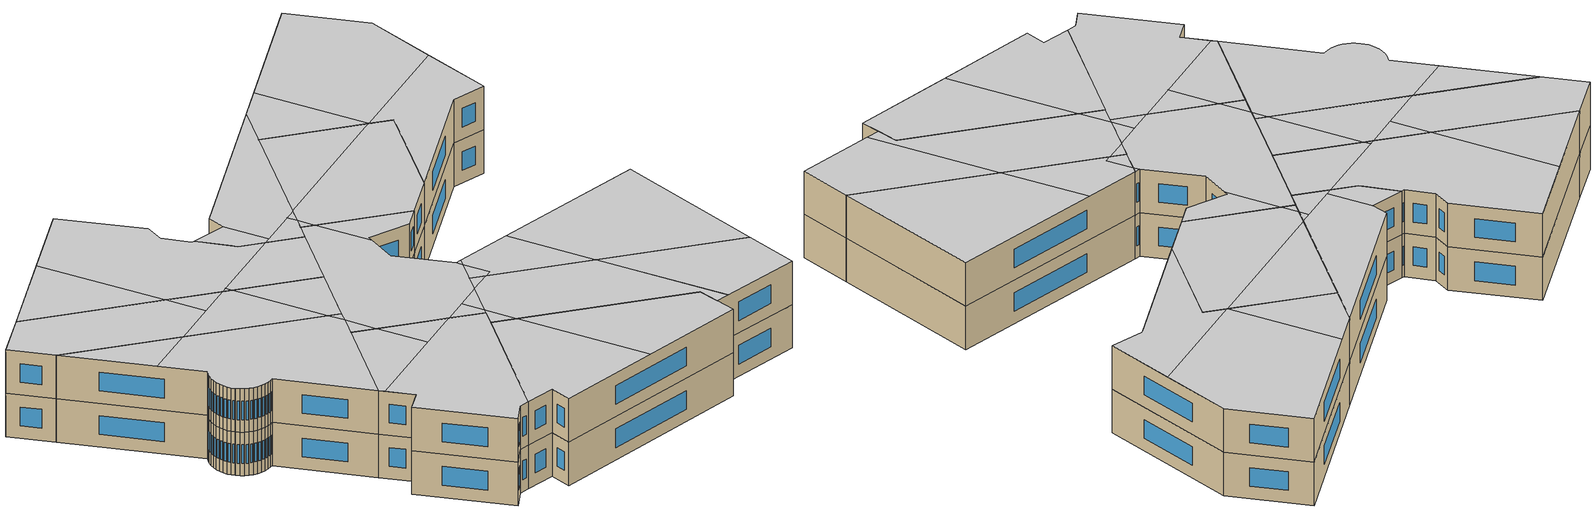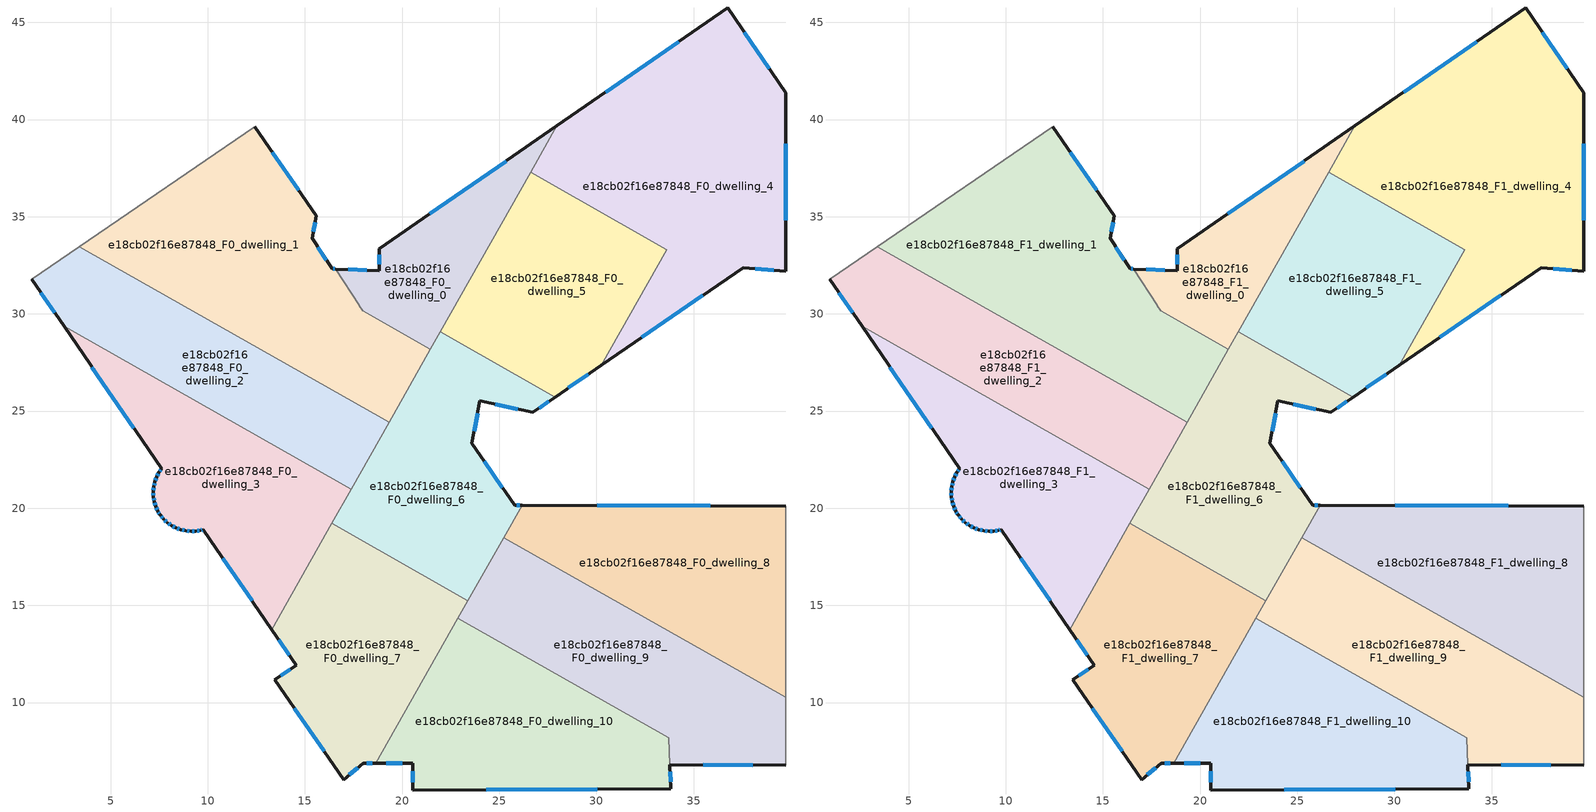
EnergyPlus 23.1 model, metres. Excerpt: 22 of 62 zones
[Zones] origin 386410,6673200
e18cb02f16e87848_F0_dwelling_0
 floor ground (EU_floor_Construction): 27.97,39.67 21.46,28.18 17.98,30.15 17.81,30.42 16.59,32.31 18.84,32.23 18.82,33.36 z0
 wall outside (EU_wall_Construction): 27.97,39.67 18.82,33.36 18.84,32.23 16.59,32.31 z0:3
 wall to e18cb02f16e87848_F0_dwelling_1 (EU_wall_Construction): 16.59,32.31 17.8,30.43 / 17.81,30.42 17.98,30.15 21.46,28.18 z0:3
 wall to e18cb02f16e87848_F0_dwelling_5 (EU_wall_Construction): 21.96,29.07 26.61,37.28 z0:3
 wall to e18cb02f16e87848_F0_dwelling_4 (EU_wall_Construction): 26.61,37.28 27.97,39.67 z0:3
 wall to e18cb02f16e87848_F0_dwelling_6 (EU_wall_Construction): 21.46,28.18 21.96,29.07 z0:3
 window (EU_Window_Construction): 25.35,37.87 21.44,35.16 / 18.2,32.25 17.23,32.29 / 18.83,33.03 18.83,32.55 z0.86:2.14
e18cb02f16e87848_F0_dwelling_1
 floor ground (EU_floor_Construction): 15.59,35.05 15.38,33.88 16.4,32.32 16.59,32.31 17.8,30.43 17.98,30.15 21.46,28.18 19.34,24.43 3.4,33.46 12.43,39.64 z0
 wall outside (EU_wall_Construction): 16.59,32.31 16.4,32.32 15.38,33.88 15.59,35.05 12.43,39.64 z0:3
 wall to e18cb02f16e87848_F0_dwelling_2 (EU_wall_Construction): 3.4,33.46 19.34,24.43 z0:3
 wall adiabatic (EU_wall_Construction): 12.43,39.64 3.4,33.46 z0:3
 wall to e18cb02f16e87848_F0_dwelling_6 (EU_wall_Construction): 19.34,24.43 21.46,28.18 z0:3
 window (EU_Window_Construction): 14.68,36.36 13.33,38.33 / 15.44,34.22 15.53,34.71 / 16.11,32.76 15.67,33.44 / 16.53,32.31 16.45,32.31 z0.86:2.14
e18cb02f16e87848_F0_dwelling_10
 floor ground (EU_floor_Construction): 33.72,8.18 33.84,5.56 20.55,5.5 20.56,6.87 18.65,6.88 22.87,14.33 z0
 wall outside (EU_wall_Construction): 18.65,6.88 20.56,6.87 20.55,5.5 33.84,5.56 33.78,6.8 z0:3
 wall to e18cb02f16e87848_F0_dwelling_7 (EU_wall_Construction): 22.87,14.33 18.65,6.88 z0:3
 wall to e18cb02f16e87848_F0_dwelling_9 (EU_wall_Construction): 33.72,8.18 22.87,14.33 / 33.78,6.8 33.73,8.18 z0:3
 window (EU_Window_Construction): 24.34,5.52 30.04,5.55 / 20.56,6.48 20.55,5.89 / 19.2,6.87 20.02,6.87 / 33.82,5.92 33.8,6.45 z0.86:2.14
e18cb02f16e87848_F0_dwelling_2
 floor ground (EU_floor_Construction): 19.34,24.43 17.38,20.98 2.61,29.35 0.94,31.78 3.4,33.46 z0
 wall outside (EU_wall_Construction): 0.94,31.78 2.61,29.35 z0:3
 wall to e18cb02f16e87848_F0_dwelling_3 (EU_wall_Construction): 2.61,29.35 17.38,20.98 z0:3
 wall adiabatic (EU_wall_Construction): 3.4,33.46 0.94,31.78 z0:3
 wall to e18cb02f16e87848_F0_dwelling_6 (EU_wall_Construction): 17.38,20.98 19.34,24.43 z0:3
 window (EU_Window_Construction): 1.42,31.09 2.13,30.05 z0.86:2.14
e18cb02f16e87848_F0_dwelling_3
 floor ground (EU_floor_Construction): 17.38,20.98 13.29,13.76 9.77,18.9 9.64,18.87 9.38,18.82 9.12,18.81 8.86,18.84 8.61,18.9 8.37,18.99 8.14,19.11 7.93,19.26 7.74,19.44 7.57,19.64 7.54,19.67 7.43,19.86 7.33,20.09 7.25,20.34 7.21,20.6 7.2,20.86 7.22,21.12 7.28,21.37 7.37,21.61 7.49,21.84 7.62,22.03 2.61,29.35 z0
 wall outside (EU_wall_Construction): 2.61,29.35 7.62,22.03 7.49,21.84 7.37,21.61 7.28,21.37 7.22,21.12 7.2,20.86 7.21,20.6 7.25,20.34 7.33,20.09 7.43,19.86 7.54,19.67 7.57,19.64 7.74,19.44 7.93,19.26 8.14,19.11 8.37,18.99 8.61,18.9 8.86,18.84 9.12,18.81 9.38,18.82 9.64,18.87 9.77,18.9 13.29,13.76 z0:3
 wall to e18cb02f16e87848_F0_dwelling_7 (EU_wall_Construction): 13.29,13.76 16.38,19.22 z0:3
 wall to e18cb02f16e87848_F0_dwelling_6 (EU_wall_Construction): 16.38,19.22 17.38,20.98 z0:3
 window (EU_Window_Construction): 8.44,18.96 8.54,18.92 / 8.2,19.07 8.3,19.02 / 7.99,19.22 8.08,19.15 / 7.79,19.39 7.87,19.31 / 7.62,19.58 7.69,19.49 / 7.47,19.8 7.51,19.73 / 7.36,20.03 7.4,19.92 / 7.27,20.27 7.3,20.16 / 7.22,20.52 7.24,20.42 / 7.2,20.78 7.2,20.67 / 7.22,21.04 7.21,20.93 / 7.26,21.3 7.24,21.19 / 7.35,21.54 7.31,21.44 / 7.46,21.78 7.41,21.68 / 7.59,21.98 7.53,21.9 / 4.04,27.26 6.19,24.12 / 10.78,17.43 12.29,15.23 / 9.68,18.88 9.73,18.89 / 9.46,18.83 9.56,18.85 / 9.2,18.82 9.31,18.82 / 8.94,18.83 9.05,18.82 / 8.68,18.88 8.79,18.85 z0.86:2.14
e18cb02f16e87848_F0_dwelling_4
 floor ground (EU_floor_Construction): 36.76,45.74 39.75,41.37 39.75,32.18 37.55,32.39 30.26,27.36 33.62,33.31 26.61,37.28 27.97,39.67 z0
 wall outside (EU_wall_Construction): 30.26,27.36 37.55,32.39 39.75,32.18 39.75,41.37 36.76,45.74 27.97,39.67 z0:3
 wall to e18cb02f16e87848_F0_dwelling_5 (EU_wall_Construction): 26.61,37.28 33.62,33.31 30.26,27.36 z0:3
 window (EU_Window_Construction): 39.75,34.81 39.75,38.74 / 38.18,32.33 39.12,32.24 / 32.34,28.8 35.47,30.95 / 34.25,44.01 30.48,41.4 / 38.9,42.62 37.62,44.49 z0.86:2.14
e18cb02f16e87848_F0_dwelling_5
 floor ground (EU_floor_Construction): 33.62,33.31 30.26,27.36 27.88,25.72 21.96,29.07 26.61,37.28 z0
 wall outside (EU_wall_Construction): 27.88,25.72 30.26,27.36 z0:3
 wall to e18cb02f16e87848_F0_dwelling_6 (EU_wall_Construction): 21.96,29.07 27.88,25.72 z0:3
 window (EU_Window_Construction): 28.56,26.19 29.58,26.89 z0.86:2.14
e18cb02f16e87848_F0_dwelling_6
 floor ground (EU_floor_Construction): 27.88,25.72 26.72,24.93 24.01,25.52 23.59,23.34 25.8,20.16 26.17,20.16 23.39,15.25 16.38,19.22 21.96,29.07 z0
 wall outside (EU_wall_Construction): 26.17,20.16 25.8,20.16 23.59,23.34 24.01,25.52 26.72,24.93 27.88,25.72 z0:3
 wall to e18cb02f16e87848_F0_dwelling_7 (EU_wall_Construction): 16.38,19.22 23.39,15.25 z0:3
 wall to e18cb02f16e87848_F0_dwelling_9 (EU_wall_Construction): 23.39,15.25 25.23,18.49 z0:3
 wall to e18cb02f16e87848_F0_dwelling_8 (EU_wall_Construction): 25.23,18.49 26.17,20.16 z0:3
 window (EU_Window_Construction): 25.17,21.07 24.22,22.43 / 26.07,20.16 25.91,20.16 / 27.05,25.16 27.55,25.5 / 24.79,25.35 25.95,25.1 / 23.71,23.96 23.89,24.9 z0.86:2.14
e18cb02f16e87848_F0_dwelling_7
 floor ground (EU_floor_Construction): 23.39,15.25 18.65,6.88 18.01,6.88 17.01,6.03 13.45,11.17 14.56,11.91 13.29,13.76 16.38,19.22 z0
 wall outside (EU_wall_Construction): 13.29,13.76 14.56,11.91 13.45,11.17 17.01,6.03 18.01,6.88 18.65,6.88 z0:3
 wall to e18cb02f16e87848_F0_dwelling_9 (EU_wall_Construction): 22.87,14.33 23.39,15.25 z0:3
 window (EU_Window_Construction): 14.47,9.7 15.99,7.5 / 14.24,11.7 13.76,11.38 / 13.65,13.23 14.2,12.44 / 18.19,6.88 18.47,6.88 / 17.29,6.27 17.72,6.64 z0.86:2.14
e18cb02f16e87848_F0_dwelling_8
 floor ground (EU_floor_Construction): 39.75,20.1 39.75,10.27 25.23,18.49 26.17,20.16 z0
 wall outside (EU_wall_Construction): 39.75,20.1 26.17,20.16 z0:3
 wall adiabatic (EU_wall_Construction): 39.75,10.27 39.75,20.1 z0:3
 wall to e18cb02f16e87848_F0_dwelling_9 (EU_wall_Construction): 25.23,18.49 39.75,10.27 z0:3
 window (EU_Window_Construction): 35.87,20.12 30.05,20.14 z0.86:2.14
e18cb02f16e87848_F0_dwelling_9
 floor ground (EU_floor_Construction): 39.75,10.27 39.75,6.77 33.78,6.8 33.73,8.18 22.87,14.33 25.23,18.49 z0
 wall outside (EU_wall_Construction): 33.78,6.8 39.75,6.77 z0:3
 wall adiabatic (EU_wall_Construction): 39.75,6.77 39.75,10.27 z0:3
 window (EU_Window_Construction): 35.49,6.79 38.05,6.78 z0.86:2.14
e18cb02f16e87848_F1_dwelling_0
 floor to e18cb02f16e87848_F0_dwelling_0 (EU_floor_Construction): 27.97,39.67 21.46,28.18 17.98,30.15 17.81,30.42 16.59,32.31 18.84,32.23 18.82,33.36 z3
 wall outside (EU_wall_Construction): 27.97,39.67 18.82,33.36 18.84,32.23 16.59,32.31 z3:6
 wall to e18cb02f16e87848_F1_dwelling_1 (EU_wall_Construction): 16.59,32.31 17.8,30.43 / 17.81,30.42 17.98,30.15 21.46,28.18 z3:6
 wall to e18cb02f16e87848_F1_dwelling_5 (EU_wall_Construction): 21.96,29.07 26.61,37.28 z3:6
 wall to e18cb02f16e87848_F1_dwelling_4 (EU_wall_Construction): 26.61,37.28 27.97,39.67 z3:6
 wall to e18cb02f16e87848_F1_dwelling_6 (EU_wall_Construction): 21.46,28.18 21.96,29.07 z3:6
 window (EU_Window_Construction): 25.35,37.87 21.44,35.16 / 18.2,32.25 17.23,32.29 / 18.83,33.03 18.83,32.55 z3.86:5.14
 ceiling to e18cb02f16e87848_F2_dwelling_1 (EU_floor_Construction): 22.83,30.59 27.97,39.67 18.82,33.36 18.84,32.23 19.83,29.5 z6
 ceiling to e18cb02f16e87848_F2_dwelling_2 (EU_floor_Construction): 19.83,29.5 18.84,32.23 16.59,32.31 17.8,30.43 17.98,30.15 19.4,29.35 z6
 ceiling to e18cb02f16e87848_F2_dwelling_4 (EU_floor_Construction): 22.33,29.71 22.83,30.59 22.1,30.33 z6
 ceiling adiabatic (EU_roof_Construction): 21.46,28.18 22.33,29.71 22.1,30.33 19.4,29.35 z6
e18cb02f16e87848_F1_dwelling_1
 floor to e18cb02f16e87848_F0_dwelling_1 (EU_floor_Construction): 15.59,35.05 15.38,33.88 16.4,32.32 16.59,32.31 17.98,30.15 21.46,28.18 19.34,24.43 3.4,33.46 12.43,39.64 z3
 wall outside (EU_wall_Construction): 16.59,32.31 16.4,32.32 15.38,33.88 15.59,35.05 12.43,39.64 z3:6
 wall to e18cb02f16e87848_F1_dwelling_2 (EU_wall_Construction): 3.4,33.46 19.34,24.43 z3:6
 wall adiabatic (EU_wall_Construction): 12.43,39.64 3.4,33.46 z3:6
 wall to e18cb02f16e87848_F1_dwelling_6 (EU_wall_Construction): 19.34,24.43 21.46,28.18 z3:6
 window (EU_Window_Construction): 14.68,36.36 13.33,38.33 / 15.44,34.22 15.53,34.71 / 16.11,32.76 15.67,33.44 / 16.53,32.31 16.45,32.31 z3.86:5.14
 ceiling to e18cb02f16e87848_F2_dwelling_2 (EU_floor_Construction): 19.4,29.35 17.98,30.15 16.59,32.31 16.4,32.32 15.38,33.88 15.59,35.05 12.43,39.64 8.31,36.82 11.12,29.09 14.08,27.41 z6
 ceiling to e18cb02f16e87848_F2_dwelling_5 (EU_floor_Construction): 19.34,24.43 21.46,28.18 19.4,29.35 14.44,27.54 14.59,27.12 z6
 ceiling to e18cb02f16e87848_F2_dwelling_3 (EU_floor_Construction): 11.12,29.09 8.31,36.82 3.4,33.46 z6
 ceiling to e18cb02f16e87848_F2_dwelling_6 (EU_floor_Construction): 14.59,27.12 14.44,27.54 14.08,27.41 z6
e18cb02f16e87848_F1_dwelling_10
 floor to e18cb02f16e87848_F0_dwelling_10 (EU_floor_Construction): 33.73,8.18 33.84,5.56 20.55,5.5 20.56,6.87 18.65,6.88 22.87,14.33 z3
 wall outside (EU_wall_Construction): 18.65,6.88 20.56,6.87 20.55,5.5 33.84,5.56 33.78,6.8 z3:6
 wall to e18cb02f16e87848_F1_dwelling_7 (EU_wall_Construction): 22.87,14.33 18.65,6.88 z3:6
 wall to e18cb02f16e87848_F1_dwelling_9 (EU_wall_Construction): 33.72,8.18 22.87,14.33 / 33.78,6.8 33.73,8.18 z3:6
 window (EU_Window_Construction): 24.34,5.52 30.04,5.55 / 20.56,6.48 20.55,5.89 / 19.2,6.87 20.02,6.87 / 33.82,5.92 33.8,6.45 z3.86:5.14
 ceiling to e18cb02f16e87848_F2_dwelling_9 (EU_floor_Construction): 27.17,5.53 24.26,13.54 22.87,14.33 18.65,6.88 20.56,6.87 20.55,5.5 z6
 ceiling to e18cb02f16e87848_F2_dwelling_8 (EU_floor_Construction): 33.84,5.56 33.73,8.18 24.26,13.54 27.17,5.53 z6
e18cb02f16e87848_F1_dwelling_2
 floor to e18cb02f16e87848_F0_dwelling_2 (EU_floor_Construction): 19.34,24.43 17.38,20.98 2.61,29.35 0.94,31.78 3.4,33.46 z3
 wall outside (EU_wall_Construction): 0.94,31.78 2.61,29.35 z3:6
 wall to e18cb02f16e87848_F1_dwelling_3 (EU_wall_Construction): 2.61,29.35 17.38,20.98 z3:6
 wall adiabatic (EU_wall_Construction): 3.4,33.46 0.94,31.78 z3:6
 wall to e18cb02f16e87848_F1_dwelling_6 (EU_wall_Construction): 17.38,20.98 19.34,24.43 z3:6
 window (EU_Window_Construction): 1.42,31.09 2.13,30.05 z3.86:5.14
 ceiling to e18cb02f16e87848_F2_dwelling_3 (EU_floor_Construction): 12,26.66 11.12,29.09 3.4,33.46 0.94,31.78 2.61,29.35 9.18,25.63 z6
 ceiling to e18cb02f16e87848_F2_dwelling_2 (EU_floor_Construction): 14.08,27.41 11.12,29.09 12,26.66 z6
 ceiling to e18cb02f16e87848_F2_dwelling_6 (EU_floor_Construction): 16.68,21.38 14.59,27.12 14.08,27.41 9.18,25.63 z6
 ceiling to e18cb02f16e87848_F2_dwelling_5 (EU_floor_Construction): 17.38,20.98 19.34,24.43 14.59,27.12 16.68,21.38 z6
e18cb02f16e87848_F1_dwelling_3
 floor to e18cb02f16e87848_F0_dwelling_3 (EU_floor_Construction): 17.38,20.98 13.29,13.76 9.77,18.9 9.64,18.87 9.38,18.82 9.12,18.81 8.86,18.84 8.61,18.9 8.37,18.99 8.14,19.11 7.93,19.26 7.74,19.44 7.57,19.64 7.54,19.67 7.43,19.86 7.33,20.09 7.25,20.34 7.21,20.6 7.2,20.86 7.22,21.12 7.28,21.37 7.37,21.61 7.49,21.84 7.62,22.03 2.61,29.35 z3
 wall outside (EU_wall_Construction): 2.61,29.35 7.62,22.03 7.49,21.84 7.37,21.61 7.28,21.37 7.22,21.12 7.2,20.86 7.21,20.6 7.25,20.34 7.33,20.09 7.43,19.86 7.54,19.67 7.57,19.64 7.74,19.44 7.93,19.26 8.14,19.11 8.37,18.99 8.61,18.9 8.86,18.84 9.12,18.81 9.38,18.82 9.64,18.87 9.77,18.9 13.29,13.76 z3:6
 wall to e18cb02f16e87848_F1_dwelling_7 (EU_wall_Construction): 13.29,13.76 16.38,19.22 z3:6
 wall to e18cb02f16e87848_F1_dwelling_6 (EU_wall_Construction): 16.38,19.22 17.38,20.98 z3:6
 window (EU_Window_Construction): 8.44,18.96 8.54,18.92 / 8.2,19.07 8.3,19.02 / 7.99,19.22 8.08,19.15 / 7.79,19.39 7.87,19.31 / 7.62,19.58 7.69,19.49 / 7.47,19.8 7.51,19.73 / 7.36,20.03 7.4,19.92 / 7.27,20.27 7.3,20.16 / 7.22,20.52 7.24,20.42 / 7.2,20.78 7.2,20.67 / 7.22,21.04 7.21,20.93 / 7.26,21.3 7.24,21.19 / 7.35,21.54 7.31,21.44 / 7.46,21.78 7.41,21.68 / 7.59,21.98 7.53,21.9 / 4.04,27.26 6.19,24.12 / 10.78,17.43 12.29,15.23 / 9.68,18.88 9.73,18.89 / 9.46,18.83 9.56,18.85 / 9.2,18.82 9.31,18.82 / 8.94,18.83 9.05,18.82 / 8.68,18.88 8.79,18.85 z3.86:5.14
 ceiling to e18cb02f16e87848_F2_dwelling_6 (EU_floor_Construction): 13.29,13.76 17.04,20.38 16.68,21.38 9.18,25.63 5.96,24.46 7.62,22.03 7.49,21.84 7.37,21.61 7.28,21.37 7.22,21.12 7.2,20.86 7.21,20.6 7.25,20.34 7.33,20.09 7.43,19.86 7.54,19.67 7.57,19.64 7.74,19.44 7.93,19.26 8.14,19.11 8.37,18.99 8.61,18.9 8.86,18.84 9.12,18.81 9.38,18.82 9.64,18.87 9.77,18.9 z6
 ceiling to e18cb02f16e87848_F2_dwelling_3 (EU_floor_Construction): 9.18,25.63 2.61,29.35 5.96,24.46 z6
 ceiling adiabatic (EU_roof_Construction): 17.04,20.38 17.38,20.98 16.68,21.38 z6
e18cb02f16e87848_F1_dwelling_4
 floor to e18cb02f16e87848_F0_dwelling_4 (EU_floor_Construction): 36.76,45.74 39.75,41.37 39.75,32.18 37.55,32.39 30.26,27.36 33.62,33.31 26.61,37.28 27.97,39.67 z3
 wall outside (EU_wall_Construction): 30.26,27.36 37.55,32.39 39.75,32.18 39.75,41.37 36.76,45.74 27.97,39.67 z3:6
 wall to e18cb02f16e87848_F1_dwelling_5 (EU_wall_Construction): 26.61,37.28 33.62,33.31 30.26,27.36 z3:6
 window (EU_Window_Construction): 39.75,34.81 39.75,38.74 / 38.18,32.33 39.12,32.24 / 32.34,28.8 35.47,30.95 / 34.25,44.01 30.48,41.4 / 38.9,42.62 37.62,44.49 z3.86:5.14
 ceiling to e18cb02f16e87848_F2_dwelling_0 (EU_floor_Construction): 39.75,36.74 39.75,41.37 36.76,45.74 29.82,40.94 32.33,34.04 z6
 ceiling to e18cb02f16e87848_F2_dwelling_4 (EU_floor_Construction): 39.75,32.18 39.75,36.74 32.33,34.04 33.62,33.31 30.26,27.36 37.55,32.39 z6
 ceiling to e18cb02f16e87848_F2_dwelling_1 (EU_floor_Construction): 32.32,34.05 29.82,40.94 27.97,39.67 26.61,37.28 z6
e18cb02f16e87848_F1_dwelling_5
 floor to e18cb02f16e87848_F0_dwelling_5 (EU_floor_Construction): 33.62,33.31 30.26,27.36 27.88,25.72 21.96,29.07 26.61,37.28 z3
 wall outside (EU_wall_Construction): 27.88,25.72 30.26,27.36 z3:6
 wall to e18cb02f16e87848_F1_dwelling_6 (EU_wall_Construction): 21.96,29.07 27.88,25.72 z3:6
 window (EU_Window_Construction): 28.56,26.19 29.58,26.89 z3.86:5.14
 ceiling to e18cb02f16e87848_F2_dwelling_4 (EU_floor_Construction): 30.26,27.36 33.62,33.31 32.33,34.04 22.83,30.59 22.33,29.71 22.71,28.64 27.88,25.72 z6
 ceiling to e18cb02f16e87848_F2_dwelling_1 (EU_floor_Construction): 32.32,34.05 26.61,37.28 22.83,30.59 z6
 ceiling to e18cb02f16e87848_F2_dwelling_5 (EU_floor_Construction): 22.71,28.64 22.33,29.71 21.96,29.07 z6
e18cb02f16e87848_F1_dwelling_6
 floor to e18cb02f16e87848_F0_dwelling_6 (EU_floor_Construction): 27.88,25.72 26.72,24.93 24.01,25.52 23.59,23.34 25.8,20.16 26.17,20.16 23.39,15.25 16.38,19.22 21.96,29.07 z3
 wall outside (EU_wall_Construction): 26.17,20.16 25.8,20.16 23.59,23.34 24.01,25.52 26.72,24.93 27.88,25.72 z3:6
 wall to e18cb02f16e87848_F1_dwelling_7 (EU_wall_Construction): 16.38,19.22 23.39,15.25 z3:6
 wall to e18cb02f16e87848_F1_dwelling_9 (EU_wall_Construction): 23.39,15.25 25.23,18.49 z3:6
 wall to e18cb02f16e87848_F1_dwelling_8 (EU_wall_Construction): 25.23,18.49 26.17,20.16 z3:6
 window (EU_Window_Construction): 25.17,21.07 24.22,22.43 / 26.07,20.16 25.91,20.16 / 27.05,25.16 27.55,25.5 / 24.79,25.35 25.95,25.1 / 23.71,23.96 23.89,24.9 z3.86:5.14
 ceiling to e18cb02f16e87848_F2_dwelling_5 (EU_floor_Construction): 24.65,17.47 25.95,19.75 25.8,20.16 23.59,23.34 23.95,25.23 22.71,28.64 21.96,29.07 17.04,20.38 17.75,18.44 21.49,16.32 z6
 ceiling to e18cb02f16e87848_F2_dwelling_6 (EU_floor_Construction): 17.75,18.44 17.04,20.38 16.38,19.22 z6
 ceiling to e18cb02f16e87848_F2_dwelling_4 (EU_floor_Construction): 27.88,25.72 22.71,28.64 23.95,25.23 24.01,25.52 26.72,24.93 z6
 ceiling to e18cb02f16e87848_F2_dwelling_8 (EU_floor_Construction): 23.54,15.51 24.65,17.47 23.04,16.88 z6; 25.95,19.75 26.17,20.16 25.8,20.16 z6
 ceiling to e18cb02f16e87848_F2_dwelling_9 (EU_floor_Construction): 23.39,15.25 23.54,15.51 23.04,16.88 21.49,16.32 z6
e18cb02f16e87848_F1_dwelling_7
 floor to e18cb02f16e87848_F0_dwelling_7 (EU_floor_Construction): 23.39,15.25 18.65,6.88 18.01,6.88 17.01,6.03 13.45,11.17 14.56,11.91 13.29,13.76 16.38,19.22 z3
 wall outside (EU_wall_Construction): 13.29,13.76 14.56,11.91 13.45,11.17 17.01,6.03 18.01,6.88 18.65,6.88 z3:6
 wall to e18cb02f16e87848_F1_dwelling_9 (EU_wall_Construction): 22.87,14.33 23.39,15.25 z3:6
 window (EU_Window_Construction): 14.47,9.7 15.99,7.5 / 14.24,11.7 13.76,11.38 / 13.65,13.23 14.2,12.44 / 18.19,6.88 18.47,6.88 / 17.29,6.27 17.72,6.64 z3.86:5.14
 ceiling to e18cb02f16e87848_F2_dwelling_9 (EU_floor_Construction): 18.65,6.88 23.39,15.25 21.49,16.32 13.52,13.42 14.56,11.91 13.45,11.17 17.01,6.03 18.01,6.88 z6
 ceiling to e18cb02f16e87848_F2_dwelling_6 (EU_floor_Construction): 18.87,15.37 17.75,18.44 16.38,19.22 13.29,13.76 13.52,13.42 z6
 ceiling to e18cb02f16e87848_F2_dwelling_5 (EU_floor_Construction): 21.49,16.32 17.75,18.44 18.87,15.37 z6
e18cb02f16e87848_F1_dwelling_8
 floor to e18cb02f16e87848_F0_dwelling_8 (EU_floor_Construction): 39.75,20.1 39.75,10.27 25.23,18.49 26.17,20.16 z3
 wall outside (EU_wall_Construction): 39.75,20.1 26.17,20.16 z3:6
 wall adiabatic (EU_wall_Construction): 39.75,10.27 39.75,20.1 z3:6
 wall to e18cb02f16e87848_F1_dwelling_9 (EU_wall_Construction): 25.23,18.49 39.75,10.27 z3:6
 window (EU_Window_Construction): 35.87,20.12 30.05,20.14 z3.86:5.14
 ceiling to e18cb02f16e87848_F2_dwelling_7 (EU_floor_Construction): 39.75,10.27 39.75,20.1 29.83,20.14 31.77,14.79 z6
 ceiling to e18cb02f16e87848_F2_dwelling_5 (EU_floor_Construction): 26.53,18.15 25.95,19.75 25.23,18.49 26.1,18 z6
 ceiling to e18cb02f16e87848_F2_dwelling_8 (EU_floor_Construction): 31.77,14.79 29.83,20.14 26.17,20.16 25.95,19.75 26.53,18.15 26.1,18 z6
e18cb02f16e87848_F1_dwelling_9
 floor to e18cb02f16e87848_F0_dwelling_9 (EU_floor_Construction): 39.75,10.27 39.75,6.77 33.78,6.8 33.73,8.18 22.87,14.33 25.23,18.49 z3
 wall outside (EU_wall_Construction): 33.78,6.8 39.75,6.77 z3:6
 wall adiabatic (EU_wall_Construction): 39.75,6.77 39.75,10.27 z3:6
 window (EU_Window_Construction): 35.49,6.79 38.05,6.78 z3.86:5.14
 ceiling to e18cb02f16e87848_F2_dwelling_8 (EU_floor_Construction): 34.67,6.8 31.77,14.79 26.1,18 24.65,17.47 23.54,15.51 24.26,13.54 33.73,8.18 33.78,6.8 z6
 ceiling to e18cb02f16e87848_F2_dwelling_7 (EU_floor_Construction): 39.75,6.77 39.75,10.27 31.77,14.79 34.68,6.8 z6
 ceiling to e18cb02f16e87848_F2_dwelling_9 (EU_floor_Construction): 24.26,13.54 23.54,15.51 22.87,14.33 z6
 ceiling to e18cb02f16e87848_F2_dwelling_5 (EU_floor_Construction): 26.1,18 25.23,18.49 24.65,17.47 z6
[Building]
EU S2 Campaign: North Axis=0; Terrain=City; Solar Distribution=FullExterior
[Site:Location]
Helsinki-Vantaa.AP: Latitude=60.317; Longitude=24.963; Time Zone=2; Elevation=54.6
[SizingPeriod:WeatherFileDays]
AnnualSizingPeriod: Begin Month=1; Begin Day of Month=1; End Month=12; End Day of Month=31; Day of Week for Start Day=Monday; Use Weather File Daylight Saving Period=No; Use Weather File Rain and Snow Indicators=No
[MATERIAL]
EU_InternalMass_Material: Roughness=MediumRough; Thickness=0.1; Conductivity=1; Density=1800; Specific Heat=900; Thermal Absorptance=0.9; Solar Absorptance=0.7; Visible Absorptance=0.7
[MATERIAL:NOMASS] Roughness=MediumRough; Thermal Absorptance=0.9; Solar Absorptance=0.7; Visible Absorptance=0.7
Name | Thermal Resistance
EU_wall_NoMass | 1.10183
EU_roof_NoMass; EU_floor_NoMass | 1.70606
[WINDOWMATERIAL:SIMPLEGLAZINGSYSTEM]
EU_Window_SimpleGlazing: UFactor=3.11035; Solar Heat Gain Coefficient=0.8; Visible Transmittance=0.8
[CONSTRUCTION]
EU_wall_Construction: EU_wall_NoMass
EU_roof_Construction: EU_roof_NoMass
EU_floor_Construction: EU_floor_NoMass
EU_Window_Construction: EU_Window_SimpleGlazing
EU_InternalMass_Construction: EU_InternalMass_Material
[ZONE] Type=1; Multiplier=1; Ceiling Height=autocalculate; Floor Area=autocalculate; Part of Total Floor Area=Yes
Name | Volume
e18cb02f16e87848_F0_dwelling_0; e18cb02f16e87848_F1_dwelling_0 | 120.806
e18cb02f16e87848_F0_dwelling_1 | 325.419
e18cb02f16e87848_F1_dwelling_1 | 325.433
e18cb02f16e87848_F0_dwelling_10 | 243.264
e18cb02f16e87848_F1_dwelling_10 | 243.267
e18cb02f16e87848_F0_dwelling_2; e18cb02f16e87848_F1_dwelling_2 | 223.155
e18cb02f16e87848_F0_dwelling_3; e18cb02f16e87848_F1_dwelling_3 | 223.118
e18cb02f16e87848_F0_dwelling_4; e18cb02f16e87848_F1_dwelling_4 | 370.964
e18cb02f16e87848_F0_dwelling_5; e18cb02f16e87848_F1_dwelling_5 | 223.121
e18cb02f16e87848_F0_dwelling_6; e18cb02f16e87848_F1_dwelling_6 | 223.122
e18cb02f16e87848_F0_dwelling_7; e18cb02f16e87848_F1_dwelling_7 | 223.137
e18cb02f16e87848_F0_dwelling_8; e18cb02f16e87848_F1_dwelling_8 | 248.271
e18cb02f16e87848_F0_dwelling_9; e18cb02f16e87848_F1_dwelling_9 | 253.193
[INTERNALMASS] Construction=EU_InternalMass_Construction
Name | Zone or ZoneList | Surface Area
e18cb02f16e87848_F0_dwelling_0_EU_InternalMass | e18cb02f16e87848_F0_dwelling_0 | 40.2686
e18cb02f16e87848_F0_dwelling_1_EU_InternalMass | e18cb02f16e87848_F0_dwelling_1 | 108.477
e18cb02f16e87848_F0_dwelling_2_EU_InternalMass | e18cb02f16e87848_F0_dwelling_2 | 74.3856
e18cb02f16e87848_F0_dwelling_3_EU_InternalMass | e18cb02f16e87848_F0_dwelling_3 | 74.3721
e18cb02f16e87848_F0_dwelling_4_EU_InternalMass | e18cb02f16e87848_F0_dwelling_4 | 123.656
e18cb02f16e87848_F0_dwelling_5_EU_InternalMass | e18cb02f16e87848_F0_dwelling_5 | 74.3737
e18cb02f16e87848_F0_dwelling_6_EU_InternalMass | e18cb02f16e87848_F0_dwelling_6 | 74.3737
e18cb02f16e87848_F0_dwelling_7_EU_InternalMass | e18cb02f16e87848_F0_dwelling_7 | 74.3785
e18cb02f16e87848_F0_dwelling_8_EU_InternalMass | e18cb02f16e87848_F0_dwelling_8 | 82.757
e18cb02f16e87848_F0_dwelling_9_EU_InternalMass | e18cb02f16e87848_F0_dwelling_9 | 84.3987
e18cb02f16e87848_F0_dwelling_10_EU_InternalMass | e18cb02f16e87848_F0_dwelling_10 | 81.0927
e18cb02f16e87848_F1_dwelling_0_EU_InternalMass | e18cb02f16e87848_F1_dwelling_0 | 40.2686
e18cb02f16e87848_F1_dwelling_1_EU_InternalMass | e18cb02f16e87848_F1_dwelling_1 | 108.477
e18cb02f16e87848_F1_dwelling_2_EU_InternalMass | e18cb02f16e87848_F1_dwelling_2 | 74.3856
e18cb02f16e87848_F1_dwelling_3_EU_InternalMass | e18cb02f16e87848_F1_dwelling_3 | 74.3721
e18cb02f16e87848_F1_dwelling_4_EU_InternalMass | e18cb02f16e87848_F1_dwelling_4 | 123.656
e18cb02f16e87848_F1_dwelling_5_EU_InternalMass | e18cb02f16e87848_F1_dwelling_5 | 74.3737
e18cb02f16e87848_F1_dwelling_6_EU_InternalMass | e18cb02f16e87848_F1_dwelling_6 | 74.3737
e18cb02f16e87848_F1_dwelling_7_EU_InternalMass | e18cb02f16e87848_F1_dwelling_7 | 74.3785
e18cb02f16e87848_F1_dwelling_8_EU_InternalMass | e18cb02f16e87848_F1_dwelling_8 | 82.757
e18cb02f16e87848_F1_dwelling_9_EU_InternalMass | e18cb02f16e87848_F1_dwelling_9 | 84.3987
e18cb02f16e87848_F1_dwelling_10_EU_InternalMass | e18cb02f16e87848_F1_dwelling_10 | 81.0927
[OTHEREQUIPMENT] Fuel Type=Electricity; Design Level Calculation Method=Watts/Area; Power per Zone Floor Area=1; Fraction Latent=0; Fraction Radiant=0; Fraction Lost=0; Carbon Dioxide Generation Rate=0; EndUse Subcategory=EU_Step8_InternalGains
Name | Zone or ZoneList or Space or SpaceList | Schedule
EU_Step8_InternalGain_e18cb02f16e87848_F0_dwelling_0_f000 | e18cb02f16e87848_F0_dwelling_0 | EU_Step8_GainSchedule_e18cb02f16e87848_F0_dwelling_0_f000
EU_Step8_InternalGain_e18cb02f16e87848_F0_dwelling_1_f000 | e18cb02f16e87848_F0_dwelling_1 | EU_Step8_GainSchedule_e18cb02f16e87848_F0_dwelling_1_f000
EU_Step8_InternalGain_e18cb02f16e87848_F0_dwelling_2_f000 | e18cb02f16e87848_F0_dwelling_2 | EU_Step8_GainSchedule_e18cb02f16e87848_F0_dwelling_2_f000
EU_Step8_InternalGain_e18cb02f16e87848_F0_dwelling_3_f000 | e18cb02f16e87848_F0_dwelling_3 | EU_Step8_GainSchedule_e18cb02f16e87848_F0_dwelling_3_f000
EU_Step8_InternalGain_e18cb02f16e87848_F0_dwelling_4_f000 | e18cb02f16e87848_F0_dwelling_4 | EU_Step8_GainSchedule_e18cb02f16e87848_F0_dwelling_4_f000
EU_Step8_InternalGain_e18cb02f16e87848_F0_dwelling_5_f000 | e18cb02f16e87848_F0_dwelling_5 | EU_Step8_GainSchedule_e18cb02f16e87848_F0_dwelling_5_f000
EU_Step8_InternalGain_e18cb02f16e87848_F0_dwelling_6_f000 | e18cb02f16e87848_F0_dwelling_6 | EU_Step8_GainSchedule_e18cb02f16e87848_F0_dwelling_6_f000
EU_Step8_InternalGain_e18cb02f16e87848_F0_dwelling_7_f000 | e18cb02f16e87848_F0_dwelling_7 | EU_Step8_GainSchedule_e18cb02f16e87848_F0_dwelling_7_f000
EU_Step8_InternalGain_e18cb02f16e87848_F0_dwelling_8_f000 | e18cb02f16e87848_F0_dwelling_8 | EU_Step8_GainSchedule_e18cb02f16e87848_F0_dwelling_8_f000
EU_Step8_InternalGain_e18cb02f16e87848_F0_dwelling_9_f000 | e18cb02f16e87848_F0_dwelling_9 | EU_Step8_GainSchedule_e18cb02f16e87848_F0_dwelling_9_f000
EU_Step8_InternalGain_e18cb02f16e87848_F0_dwelling_10_f000 | e18cb02f16e87848_F0_dwelling_10 | EU_Step8_GainSchedule_e18cb02f16e87848_F0_dwelling_10_f000
EU_Step8_InternalGain_e18cb02f16e87848_F1_dwelling_0_f000 | e18cb02f16e87848_F1_dwelling_0 | EU_Step8_GainSchedule_e18cb02f16e87848_F1_dwelling_0_f000
EU_Step8_InternalGain_e18cb02f16e87848_F1_dwelling_1_f000 | e18cb02f16e87848_F1_dwelling_1 | EU_Step8_GainSchedule_e18cb02f16e87848_F1_dwelling_1_f000
EU_Step8_InternalGain_e18cb02f16e87848_F1_dwelling_2_f000 | e18cb02f16e87848_F1_dwelling_2 | EU_Step8_GainSchedule_e18cb02f16e87848_F1_dwelling_2_f000
EU_Step8_InternalGain_e18cb02f16e87848_F1_dwelling_3_f000 | e18cb02f16e87848_F1_dwelling_3 | EU_Step8_GainSchedule_e18cb02f16e87848_F1_dwelling_3_f000
EU_Step8_InternalGain_e18cb02f16e87848_F1_dwelling_4_f000 | e18cb02f16e87848_F1_dwelling_4 | EU_Step8_GainSchedule_e18cb02f16e87848_F1_dwelling_4_f000
EU_Step8_InternalGain_e18cb02f16e87848_F1_dwelling_5_f000 | e18cb02f16e87848_F1_dwelling_5 | EU_Step8_GainSchedule_e18cb02f16e87848_F1_dwelling_5_f000
EU_Step8_InternalGain_e18cb02f16e87848_F1_dwelling_6_f000 | e18cb02f16e87848_F1_dwelling_6 | EU_Step8_GainSchedule_e18cb02f16e87848_F1_dwelling_6_f000
EU_Step8_InternalGain_e18cb02f16e87848_F1_dwelling_7_f000 | e18cb02f16e87848_F1_dwelling_7 | EU_Step8_GainSchedule_e18cb02f16e87848_F1_dwelling_7_f000
EU_Step8_InternalGain_e18cb02f16e87848_F1_dwelling_8_f000 | e18cb02f16e87848_F1_dwelling_8 | EU_Step8_GainSchedule_e18cb02f16e87848_F1_dwelling_8_f000
EU_Step8_InternalGain_e18cb02f16e87848_F1_dwelling_9_f000 | e18cb02f16e87848_F1_dwelling_9 | EU_Step8_GainSchedule_e18cb02f16e87848_F1_dwelling_9_f000
EU_Step8_InternalGain_e18cb02f16e87848_F1_dwelling_10_f000 | e18cb02f16e87848_F1_dwelling_10 | EU_Step8_GainSchedule_e18cb02f16e87848_F1_dwelling_10_f000
[ZONEVENTILATION:DESIGNFLOWRATE] Schedule=EU_AlwaysOn; Design Flow Rate Calculation Method=AirChanges/Hour; Air Changes per Hour=0.756316; Ventilation Type=Natural; Fan Pressure Rise=0; Fan Total Efficiency=1; Constant Term Coefficient=1; Temperature Term Coefficient=0; Velocity Term Coefficient=0; Velocity Squared Term Coefficient=0; Minimum Indoor Temperature=-100; Maximum Indoor Temperature=100; Delta Temperature=-100; Minimum Outdoor Temperature=-100; Maximum Outdoor Temperature=100; Maximum Wind Speed=40
Name | Zone or ZoneList or Space or SpaceList
EU_ConstantAir_e18cb02f16e87848_F0_dwelling_0 | e18cb02f16e87848_F0_dwelling_0
EU_ConstantAir_e18cb02f16e87848_F0_dwelling_1 | e18cb02f16e87848_F0_dwelling_1
EU_ConstantAir_e18cb02f16e87848_F0_dwelling_2 | e18cb02f16e87848_F0_dwelling_2
EU_ConstantAir_e18cb02f16e87848_F0_dwelling_3 | e18cb02f16e87848_F0_dwelling_3
EU_ConstantAir_e18cb02f16e87848_F0_dwelling_4 | e18cb02f16e87848_F0_dwelling_4
EU_ConstantAir_e18cb02f16e87848_F0_dwelling_5 | e18cb02f16e87848_F0_dwelling_5
EU_ConstantAir_e18cb02f16e87848_F0_dwelling_6 | e18cb02f16e87848_F0_dwelling_6
EU_ConstantAir_e18cb02f16e87848_F0_dwelling_7 | e18cb02f16e87848_F0_dwelling_7
EU_ConstantAir_e18cb02f16e87848_F0_dwelling_8 | e18cb02f16e87848_F0_dwelling_8
EU_ConstantAir_e18cb02f16e87848_F0_dwelling_9 | e18cb02f16e87848_F0_dwelling_9
EU_ConstantAir_e18cb02f16e87848_F0_dwelling_10 | e18cb02f16e87848_F0_dwelling_10
EU_ConstantAir_e18cb02f16e87848_F1_dwelling_0 | e18cb02f16e87848_F1_dwelling_0
EU_ConstantAir_e18cb02f16e87848_F1_dwelling_1 | e18cb02f16e87848_F1_dwelling_1
EU_ConstantAir_e18cb02f16e87848_F1_dwelling_2 | e18cb02f16e87848_F1_dwelling_2
EU_ConstantAir_e18cb02f16e87848_F1_dwelling_3 | e18cb02f16e87848_F1_dwelling_3
EU_ConstantAir_e18cb02f16e87848_F1_dwelling_4 | e18cb02f16e87848_F1_dwelling_4
EU_ConstantAir_e18cb02f16e87848_F1_dwelling_5 | e18cb02f16e87848_F1_dwelling_5
EU_ConstantAir_e18cb02f16e87848_F1_dwelling_6 | e18cb02f16e87848_F1_dwelling_6
EU_ConstantAir_e18cb02f16e87848_F1_dwelling_7 | e18cb02f16e87848_F1_dwelling_7
EU_ConstantAir_e18cb02f16e87848_F1_dwelling_8 | e18cb02f16e87848_F1_dwelling_8
EU_ConstantAir_e18cb02f16e87848_F1_dwelling_9 | e18cb02f16e87848_F1_dwelling_9
EU_ConstantAir_e18cb02f16e87848_F1_dwelling_10 | e18cb02f16e87848_F1_dwelling_10
[HVACTEMPLATE:THERMOSTAT] Constant Heating Setpoint=20; Constant Cooling Setpoint=50
EU_HeatOnly_e18cb02f16e87848_F0_dwelling_0; EU_HeatOnly_e18cb02f16e87848_F0_dwelling_1; EU_HeatOnly_e18cb02f16e87848_F0_dwelling_2; EU_HeatOnly_e18cb02f16e87848_F0_dwelling_3; EU_HeatOnly_e18cb02f16e87848_F0_dwelling_4; EU_HeatOnly_e18cb02f16e87848_F0_dwelling_5; EU_HeatOnly_e18cb02f16e87848_F0_dwelling_6; EU_HeatOnly_e18cb02f16e87848_F0_dwelling_7; EU_HeatOnly_e18cb02f16e87848_F0_dwelling_8; EU_HeatOnly_e18cb02f16e87848_F0_dwelling_9; EU_HeatOnly_e18cb02f16e87848_F0_dwelling_10; EU_HeatOnly_e18cb02f16e87848_F1_dwelling_0; EU_HeatOnly_e18cb02f16e87848_F1_dwelling_1; EU_HeatOnly_e18cb02f16e87848_F1_dwelling_2; EU_HeatOnly_e18cb02f16e87848_F1_dwelling_3; EU_HeatOnly_e18cb02f16e87848_F1_dwelling_4; EU_HeatOnly_e18cb02f16e87848_F1_dwelling_5; EU_HeatOnly_e18cb02f16e87848_F1_dwelling_6; EU_HeatOnly_e18cb02f16e87848_F1_dwelling_7; EU_HeatOnly_e18cb02f16e87848_F1_dwelling_8; EU_HeatOnly_e18cb02f16e87848_F1_dwelling_9; EU_HeatOnly_e18cb02f16e87848_F1_dwelling_10; EU_HeatOnly_e18cb02f16e87848_F2_dwelling_0; EU_HeatOnly_e18cb02f16e87848_F2_dwelling_1; EU_HeatOnly_e18cb02f16e87848_F2_dwelling_2; EU_HeatOnly_e18cb02f16e87848_F2_dwelling_3; EU_HeatOnly_e18cb02f16e87848_F2_dwelling_4; EU_HeatOnly_e18cb02f16e87848_F2_dwelling_5; EU_HeatOnly_e18cb02f16e87848_F2_dwelling_6; EU_HeatOnly_e18cb02f16e87848_F2_dwelling_7; EU_HeatOnly_e18cb02f16e87848_F2_dwelling_8; EU_HeatOnly_e18cb02f16e87848_F2_dwelling_9; EU_HeatOnly_e18cb02f16e87848_F3_dwelling_0; EU_HeatOnly_e18cb02f16e87848_F3_dwelling_1; EU_HeatOnly_e18cb02f16e87848_F3_dwelling_2; EU_HeatOnly_e18cb02f16e87848_F3_dwelling_3; EU_HeatOnly_e18cb02f16e87848_F3_dwelling_4; EU_HeatOnly_e18cb02f16e87848_F3_dwelling_5; EU_HeatOnly_e18cb02f16e87848_F3_dwelling_6; EU_HeatOnly_e18cb02f16e87848_F3_dwelling_7; EU_HeatOnly_e18cb02f16e87848_F3_dwelling_8; EU_HeatOnly_e18cb02f16e87848_F3_dwelling_9; EU_HeatOnly_e18cb02f16e87848_F4_dwelling_0; EU_HeatOnly_e18cb02f16e87848_F4_dwelling_1; EU_HeatOnly_e18cb02f16e87848_F4_dwelling_2; EU_HeatOnly_e18cb02f16e87848_F4_dwelling_3; EU_HeatOnly_e18cb02f16e87848_F4_dwelling_4; EU_HeatOnly_e18cb02f16e87848_F4_dwelling_5; EU_HeatOnly_e18cb02f16e87848_F4_dwelling_6; EU_HeatOnly_e18cb02f16e87848_F4_dwelling_7; EU_HeatOnly_e18cb02f16e87848_F4_dwelling_8; EU_HeatOnly_e18cb02f16e87848_F4_dwelling_9; EU_HeatOnly_e18cb02f16e87848_F5_dwelling_0; EU_HeatOnly_e18cb02f16e87848_F5_dwelling_1; EU_HeatOnly_e18cb02f16e87848_F5_dwelling_2; EU_HeatOnly_e18cb02f16e87848_F5_dwelling_3; EU_HeatOnly_e18cb02f16e87848_F5_dwelling_4; EU_HeatOnly_e18cb02f16e87848_F5_dwelling_5; EU_HeatOnly_e18cb02f16e87848_F5_dwelling_6; EU_HeatOnly_e18cb02f16e87848_F5_dwelling_7; EU_HeatOnly_e18cb02f16e87848_F5_dwelling_8; EU_HeatOnly_e18cb02f16e87848_F5_dwelling_9
[HVACTEMPLATE:ZONE:IDEALLOADSAIRSYSTEM] System Availability Schedule=EU_AlwaysOn; Maximum Heating Supply Air Temperature=50; Minimum Cooling Supply Air Temperature=13; Maximum Heating Supply Air Humidity Ratio=0.0156; Minimum Cooling Supply Air Humidity Ratio=0.0077; Heating Limit=NoLimit; Cooling Limit=NoLimit; Heating Availability Schedule=EU_AlwaysOn; Cooling Availability Schedule=EU_CoolingOff; Dehumidification Control Type=ConstantSensibleHeatRatio; Cooling Sensible Heat Ratio=0.7; Dehumidification Setpoint=60; Humidification Control Type=None; Humidification Setpoint=30; Outdoor Air Method=None; Outdoor Air Flow Rate per Person=0.00944; Outdoor Air Flow Rate per Zone Floor Area=0; Outdoor Air Flow Rate per Zone=0; Demand Controlled Ventilation Type=None; Outdoor Air Economizer Type=NoEconomizer; Heat Recovery Type=None; Sensible Heat Recovery Effectiveness=0.7; Latent Heat Recovery Effectiveness=0.65
Name | Template Thermostat
e18cb02f16e87848_F0_dwelling_0 | EU_HeatOnly_e18cb02f16e87848_F0_dwelling_0
e18cb02f16e87848_F0_dwelling_1 | EU_HeatOnly_e18cb02f16e87848_F0_dwelling_1
e18cb02f16e87848_F0_dwelling_2 | EU_HeatOnly_e18cb02f16e87848_F0_dwelling_2
e18cb02f16e87848_F0_dwelling_3 | EU_HeatOnly_e18cb02f16e87848_F0_dwelling_3
e18cb02f16e87848_F0_dwelling_4 | EU_HeatOnly_e18cb02f16e87848_F0_dwelling_4
e18cb02f16e87848_F0_dwelling_5 | EU_HeatOnly_e18cb02f16e87848_F0_dwelling_5
e18cb02f16e87848_F0_dwelling_6 | EU_HeatOnly_e18cb02f16e87848_F0_dwelling_6
e18cb02f16e87848_F0_dwelling_7 | EU_HeatOnly_e18cb02f16e87848_F0_dwelling_7
e18cb02f16e87848_F0_dwelling_8 | EU_HeatOnly_e18cb02f16e87848_F0_dwelling_8
e18cb02f16e87848_F0_dwelling_9 | EU_HeatOnly_e18cb02f16e87848_F0_dwelling_9
e18cb02f16e87848_F0_dwelling_10 | EU_HeatOnly_e18cb02f16e87848_F0_dwelling_10
e18cb02f16e87848_F1_dwelling_0 | EU_HeatOnly_e18cb02f16e87848_F1_dwelling_0
e18cb02f16e87848_F1_dwelling_1 | EU_HeatOnly_e18cb02f16e87848_F1_dwelling_1
e18cb02f16e87848_F1_dwelling_2 | EU_HeatOnly_e18cb02f16e87848_F1_dwelling_2
e18cb02f16e87848_F1_dwelling_3 | EU_HeatOnly_e18cb02f16e87848_F1_dwelling_3
e18cb02f16e87848_F1_dwelling_4 | EU_HeatOnly_e18cb02f16e87848_F1_dwelling_4
e18cb02f16e87848_F1_dwelling_5 | EU_HeatOnly_e18cb02f16e87848_F1_dwelling_5
e18cb02f16e87848_F1_dwelling_6 | EU_HeatOnly_e18cb02f16e87848_F1_dwelling_6
e18cb02f16e87848_F1_dwelling_7 | EU_HeatOnly_e18cb02f16e87848_F1_dwelling_7
e18cb02f16e87848_F1_dwelling_8 | EU_HeatOnly_e18cb02f16e87848_F1_dwelling_8
e18cb02f16e87848_F1_dwelling_9 | EU_HeatOnly_e18cb02f16e87848_F1_dwelling_9
e18cb02f16e87848_F1_dwelling_10 | EU_HeatOnly_e18cb02f16e87848_F1_dwelling_10
[SIZING:ZONE] Zone Cooling Design Supply Air Temperature Input Method=SupplyAirTemperature; Zone Cooling Design Supply Air Temperature=13; Zone Heating Design Supply Air Temperature Input Method=SupplyAirTemperature; Zone Heating Design Supply Air Temperature=50; Zone Cooling Design Supply Air Humidity Ratio=0.008; Zone Heating Design Supply Air Humidity Ratio=0.008; Cooling Design Air Flow Method=DesignDay; Cooling Design Air Flow Rate=0; Cooling Minimum Air Flow per Zone Floor Area=0.000762; Cooling Minimum Air Flow=0; Cooling Minimum Air Flow Fraction=0.2; Heating Design Air Flow Method=DesignDay; Heating Design Air Flow Rate=0; Heating Maximum Air Flow per Zone Floor Area=0.002032; Heating Maximum Air Flow=0.141576; Heating Maximum Air Flow Fraction=0.3; Account for Dedicated Outdoor Air System=No; Dedicated Outdoor Air System Control Strategy=NeutralSupplyAir; Dedicated Outdoor Air Low Setpoint Temperature for Design=autosize; Dedicated Outdoor Air High Setpoint Temperature for Design=autosize; Zone Load Sizing Method=Sensible Load Only No Latent Load; Zone Latent Cooling Design Supply Air Humidity Ratio Input Method=HumidityRatioDifference; Zone Cooling Design Supply Air Humidity Ratio Difference=0.005; Zone Latent Heating Design Supply Air Humidity Ratio Input Method=HumidityRatioDifference; Zone Humidification Design Supply Air Humidity Ratio Difference=0.005
e18cb02f16e87848_F0_dwelling_0; e18cb02f16e87848_F0_dwelling_1; e18cb02f16e87848_F0_dwelling_2; e18cb02f16e87848_F0_dwelling_3; e18cb02f16e87848_F0_dwelling_4; e18cb02f16e87848_F0_dwelling_5; e18cb02f16e87848_F0_dwelling_6; e18cb02f16e87848_F0_dwelling_7; e18cb02f16e87848_F0_dwelling_8; e18cb02f16e87848_F0_dwelling_9; e18cb02f16e87848_F0_dwelling_10; e18cb02f16e87848_F1_dwelling_0; e18cb02f16e87848_F1_dwelling_1; e18cb02f16e87848_F1_dwelling_2; e18cb02f16e87848_F1_dwelling_3; e18cb02f16e87848_F1_dwelling_4; e18cb02f16e87848_F1_dwelling_5; e18cb02f16e87848_F1_dwelling_6; e18cb02f16e87848_F1_dwelling_7; e18cb02f16e87848_F1_dwelling_8; e18cb02f16e87848_F1_dwelling_9; e18cb02f16e87848_F1_dwelling_10
[SCHEDULE:CONSTANT]
Name | Hourly Value
EU_AlwaysOn | 1
EU_CoolingOff | 0
[SCHEDULE:FILE] Column Number=1; Rows to Skip at Top=0; Number of Hours of Data=8760; Column Separator=Comma; Interpolate to Timestep=No; Minutes per Item=60; Adjust Schedule for Daylight Savings=Yes
Name | File
EU_Step8_GainSchedule_e18cb02f16e87848_F0_dwelling_0_f000 | ../../schedules/e18cb02f16e87848/e18cb02f16e87848_F0_dwelling_0_f000_gain.csv
EU_Step8_GainSchedule_e18cb02f16e87848_F0_dwelling_1_f000 | ../../schedules/e18cb02f16e87848/e18cb02f16e87848_F0_dwelling_1_f000_gain.csv
EU_Step8_GainSchedule_e18cb02f16e87848_F0_dwelling_2_f000 | ../../schedules/e18cb02f16e87848/e18cb02f16e87848_F0_dwelling_2_f000_gain.csv
EU_Step8_GainSchedule_e18cb02f16e87848_F0_dwelling_3_f000 | ../../schedules/e18cb02f16e87848/e18cb02f16e87848_F0_dwelling_3_f000_gain.csv
EU_Step8_GainSchedule_e18cb02f16e87848_F0_dwelling_4_f000 | ../../schedules/e18cb02f16e87848/e18cb02f16e87848_F0_dwelling_4_f000_gain.csv
EU_Step8_GainSchedule_e18cb02f16e87848_F0_dwelling_5_f000 | ../../schedules/e18cb02f16e87848/e18cb02f16e87848_F0_dwelling_5_f000_gain.csv
EU_Step8_GainSchedule_e18cb02f16e87848_F0_dwelling_6_f000 | ../../schedules/e18cb02f16e87848/e18cb02f16e87848_F0_dwelling_6_f000_gain.csv
EU_Step8_GainSchedule_e18cb02f16e87848_F0_dwelling_7_f000 | ../../schedules/e18cb02f16e87848/e18cb02f16e87848_F0_dwelling_7_f000_gain.csv
EU_Step8_GainSchedule_e18cb02f16e87848_F0_dwelling_8_f000 | ../../schedules/e18cb02f16e87848/e18cb02f16e87848_F0_dwelling_8_f000_gain.csv
EU_Step8_GainSchedule_e18cb02f16e87848_F0_dwelling_9_f000 | ../../schedules/e18cb02f16e87848/e18cb02f16e87848_F0_dwelling_9_f000_gain.csv
EU_Step8_GainSchedule_e18cb02f16e87848_F0_dwelling_10_f000 | ../../schedules/e18cb02f16e87848/e18cb02f16e87848_F0_dwelling_10_f000_gain.csv
EU_Step8_GainSchedule_e18cb02f16e87848_F1_dwelling_0_f000 | ../../schedules/e18cb02f16e87848/e18cb02f16e87848_F1_dwelling_0_f000_gain.csv
EU_Step8_GainSchedule_e18cb02f16e87848_F1_dwelling_1_f000 | ../../schedules/e18cb02f16e87848/e18cb02f16e87848_F1_dwelling_1_f000_gain.csv
EU_Step8_GainSchedule_e18cb02f16e87848_F1_dwelling_2_f000 | ../../schedules/e18cb02f16e87848/e18cb02f16e87848_F1_dwelling_2_f000_gain.csv
EU_Step8_GainSchedule_e18cb02f16e87848_F1_dwelling_3_f000 | ../../schedules/e18cb02f16e87848/e18cb02f16e87848_F1_dwelling_3_f000_gain.csv
EU_Step8_GainSchedule_e18cb02f16e87848_F1_dwelling_4_f000 | ../../schedules/e18cb02f16e87848/e18cb02f16e87848_F1_dwelling_4_f000_gain.csv
EU_Step8_GainSchedule_e18cb02f16e87848_F1_dwelling_5_f000 | ../../schedules/e18cb02f16e87848/e18cb02f16e87848_F1_dwelling_5_f000_gain.csv
EU_Step8_GainSchedule_e18cb02f16e87848_F1_dwelling_6_f000 | ../../schedules/e18cb02f16e87848/e18cb02f16e87848_F1_dwelling_6_f000_gain.csv
EU_Step8_GainSchedule_e18cb02f16e87848_F1_dwelling_7_f000 | ../../schedules/e18cb02f16e87848/e18cb02f16e87848_F1_dwelling_7_f000_gain.csv
EU_Step8_GainSchedule_e18cb02f16e87848_F1_dwelling_8_f000 | ../../schedules/e18cb02f16e87848/e18cb02f16e87848_F1_dwelling_8_f000_gain.csv
EU_Step8_GainSchedule_e18cb02f16e87848_F1_dwelling_9_f000 | ../../schedules/e18cb02f16e87848/e18cb02f16e87848_F1_dwelling_9_f000_gain.csv
EU_Step8_GainSchedule_e18cb02f16e87848_F1_dwelling_10_f000 | ../../schedules/e18cb02f16e87848/e18cb02f16e87848_F1_dwelling_10_f000_gain.csv
